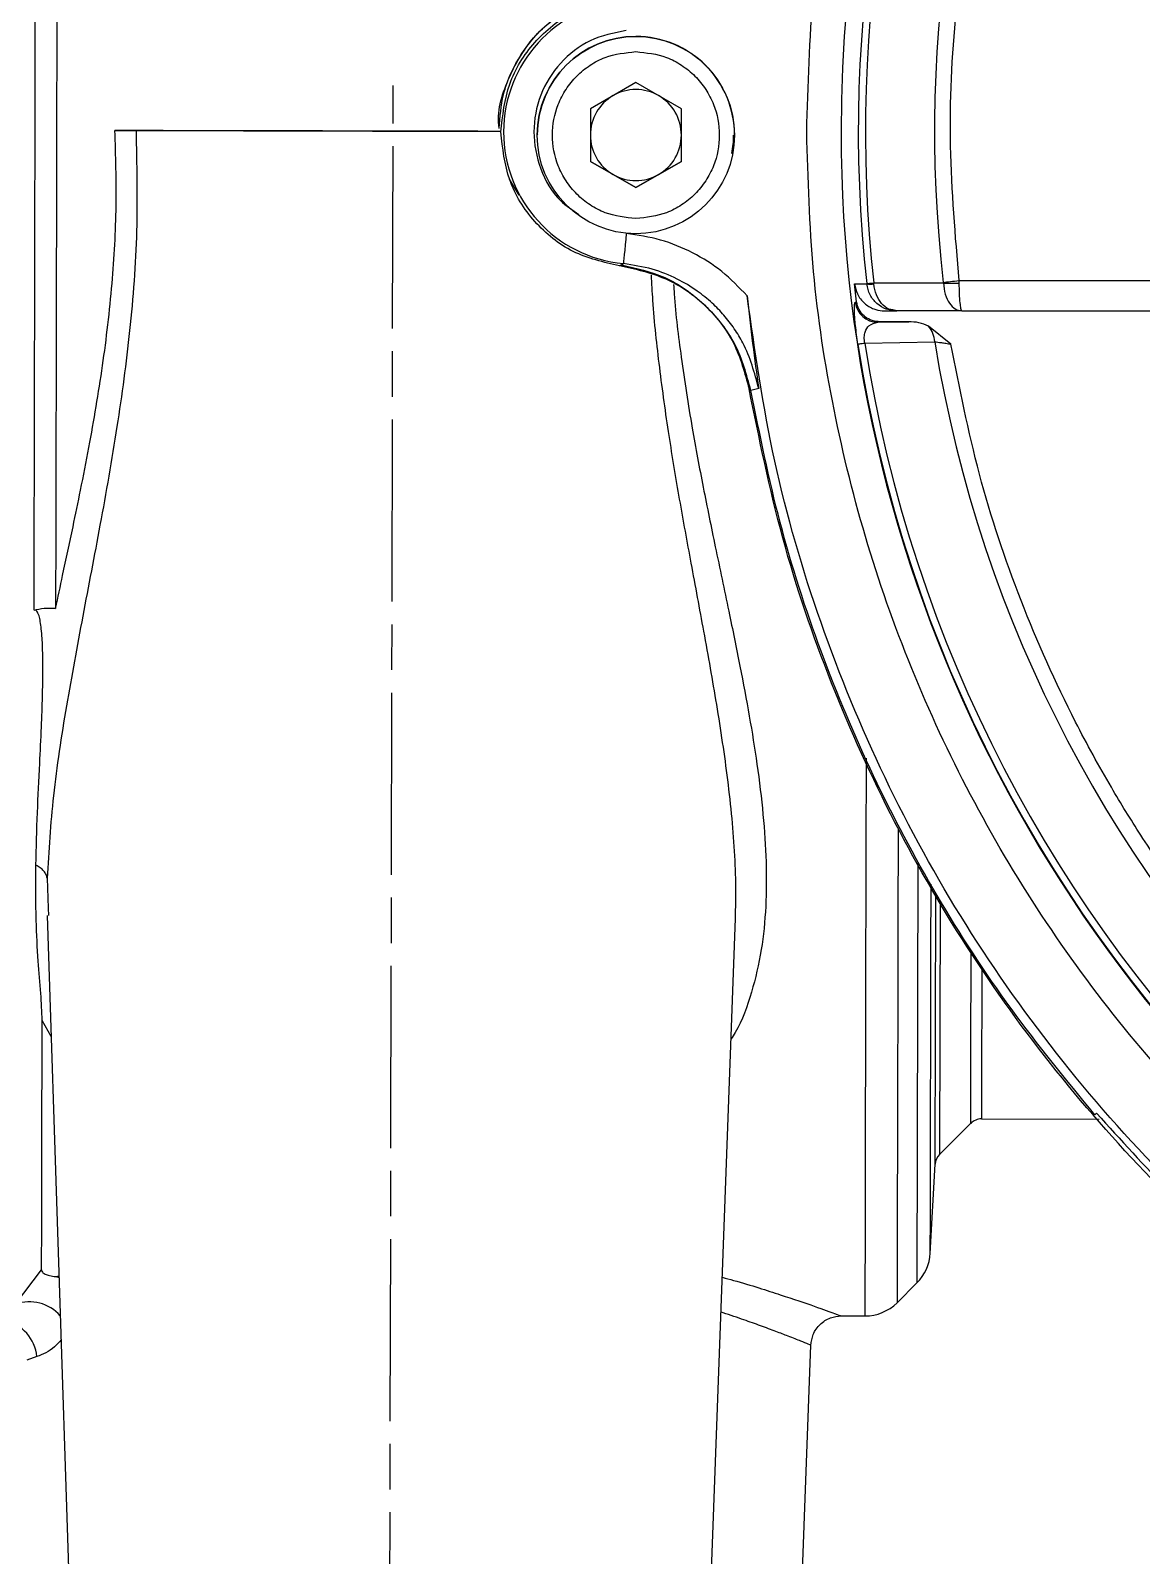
# Model space of a CAD drawing. Header units: millimetres. Extents: x 2379 to 4059, y 879 to 2067.
# Drawn here: x 2702.7 to 2775.9, y 1692 to 1792.5 of the extents above; entities that cross this region are included whole.
import ezdxf

# ---------------------------------------------------------------- set-up
doc = ezdxf.new("R2010")
doc.units = ezdxf.units.MM
doc.linetypes.add('AM_ISO08W050', pattern=[18, 12, -1.5, 3, -1.5])
doc.layers.add('AM_7', color=4, linetype='AM_ISO08W050', lineweight=25)

msp = doc.modelspace()

# ---------------------------------------------------------------- linework, layer by layer
at = {"color": 7, "linetype": 'Continuous', "lineweight": 25}
for p, q in [((2742.563, 1789.051), (2739.563, 1787.319)), ((2745.563, 1787.319), (2742.563, 1789.051)), ((2739.563, 1787.319), (2739.563, 1783.855)), ((2745.563, 1783.855), (2745.563, 1787.319)), ((2708.236, 1785.885), (2733.68, 1785.831)), ((2733.564, 1786.026), (2733.564, 1786.026)), ((2736.063, 1785.594), (2736.063, 1785.594)), ((2736.123, 1785.594), (2736.123, 1785.594)), ((2749.063, 1785.58), (2749.063, 1785.58)), ((2739.563, 1783.855), (2742.563, 1782.123)), ((2741.063, 1782.989), (2739.563, 1783.855)), ((2742.563, 1782.123), (2745.563, 1783.855)), ((2745.563, 1783.855), (2744.063, 1782.989)), ((2734.877, 1781.62), (2734.244, 1782.675)), ((2742.563, 1782.123), (2741.063, 1782.989)), ((2744.063, 1782.989), (2742.563, 1782.123)), ((2742.563, 1782.123), (2742.563, 1782.123)), ((2741.493, 1776.966), (2741.743, 1777.115)), ((2756.974, 1775.782), (2757.779, 1775.78)), ((2757.112, 1774.606), (2756.974, 1775.782)), ((2757.777, 1775.798), (2757.779, 1775.78)), ((2758.24, 1775.849), (2762.825, 1775.841)), ((2758.245, 1775.78), (2758.24, 1775.849)), ((2762.825, 1775.841), (2762.822, 1775.882)), ((2763.847, 1776.001), (2814.539, 1776.001)), ((2763.847, 1776.001), (2763.85, 1775.841)), ((2757.018, 1774.573), (2757.112, 1774.606)), ((2758.965, 1774.002), (2759.753, 1774.002)), ((2759.753, 1774.002), (2759.462, 1774.054)), ((2759.753, 1774.002), (2759.491, 1774.063)), ((2764.048, 1774.001), (2759.753, 1774.002)), ((2764.048, 1774.001), (2814.539, 1774.001)), ((2758.504, 1773.258), (2760.545, 1773.291)), ((2760.545, 1773.291), (2758.601, 1773.291)), ((2763.328, 1771.817), (2761.853, 1772.992)), ((2757.656, 1771.885), (2762.256, 1771.968)), ((2750.66, 1768.883), (2750.144, 1768.764)), ((2761.146, 1737.618), (2761.087, 1709.958)), ((2703.768, 1736.621), (2703.841, 1734.65)), ((2762.285, 1717.774), (2762.323, 1735.535)), ((2703.841, 1734.65), (2703.859, 1734.165)), ((2762.613, 1735.099), (2762.578, 1718.428)), ((2703.767, 1734.162), (2705.349, 1685.891)), ((2747.349, 1685.801), (2749.134, 1733.966)), ((2749.124, 1733.967), (2749.127, 1734.138)), ((2704.029, 1726.188), (2703.438, 1727.248)), ((2762.578, 1718.428), (2764.631, 1720.472)), ((2765.338, 1720.763), (2773.087, 1720.747)), ((2772.814, 1721.038), (2772.926, 1721.149)), ((2761.964, 1711.885), (2762.285, 1717.774)), ((2701.691, 1708.556), (2703.403, 1710.819)), ((2704.342, 1710.375), (2704.545, 1710.428)), ((2704.342, 1710.375), (2704.549, 1710.324)), ((2759.777, 1708.654), (2761.087, 1709.958)), ((2756.096, 1707.783), (2757.654, 1707.78)), ((2753.349, 1685.789), (2754.093, 1705.857)), ((2703.081, 1705.101), (2702.43, 1704.874))]:
    msp.add_line(p, q, dxfattribs=at)
at = {"color": 7, "linetype": 'Continuous', "lineweight": 25, "flags": 128}
for points in [[(2704.416, 1797.308), (2704.404, 1791.859), (2704.393, 1786.381), (2704.381, 1780.9), (2704.369, 1775.445), (2704.358, 1770.04), (2704.346, 1764.714), (2704.335, 1759.493), (2704.324, 1754.402)], [(2702.91, 1754.289), (2702.92, 1759.225), (2702.931, 1764.282), (2702.942, 1769.438), (2702.953, 1774.67), (2702.965, 1779.953), (2702.976, 1785.263), (2702.987, 1790.576), (2702.999, 1795.867)], [(2741.931, 1779.106), (2741.895, 1778.722), (2741.86, 1778.352), (2741.828, 1778.011), (2741.799, 1777.711), (2741.776, 1777.463), (2741.758, 1777.277), (2741.747, 1777.16), (2741.743, 1777.115)], [(2757.777, 1775.798), (2757.791, 1775.799), (2757.818, 1775.802), (2757.859, 1775.807), (2757.912, 1775.813), (2757.977, 1775.82), (2758.054, 1775.829), (2758.142, 1775.838), (2758.24, 1775.849)], [(2762.822, 1775.882), (2762.929, 1775.894), (2763.044, 1775.908), (2763.167, 1775.922), (2763.295, 1775.937), (2763.429, 1775.953), (2763.566, 1775.969), (2763.706, 1775.985), (2763.847, 1776.001)], [(2758.504, 1773.258), (2758.559, 1773.277), (2758.601, 1773.291)], [(2757.197, 1771.814), (2757.211, 1771.816), (2757.238, 1771.82), (2757.278, 1771.827), (2757.331, 1771.835), (2757.396, 1771.845), (2757.472, 1771.857), (2757.559, 1771.87), (2757.656, 1771.885)], [(2757.732, 1744.522), (2757.73, 1743.665), (2757.721, 1739.361), (2757.713, 1735.266), (2757.704, 1731.398), (2757.696, 1727.774), (2757.689, 1724.411), (2757.683, 1721.323), (2757.677, 1718.525), (2757.671, 1716.03), (2757.667, 1713.847), (2757.663, 1711.988), (2757.659, 1710.461), (2757.657, 1709.272), (2757.655, 1708.427), (2757.654, 1707.929), (2757.654, 1707.78)], [(2759.844, 1739.839), (2759.841, 1738.798), (2759.833, 1734.738), (2759.825, 1730.916), (2759.817, 1727.349), (2759.81, 1724.054), (2759.803, 1721.046), (2759.798, 1718.339), (2759.793, 1715.945), (2759.788, 1713.877), (2759.784, 1712.142), (2759.781, 1710.751), (2759.779, 1709.708), (2759.778, 1709.019), (2759.777, 1708.687), (2759.777, 1708.654)]]:
    msp.add_lwpolyline(points, dxfattribs=at)
at = {"color": 7, "linetype": 'Continuous', "lineweight": 25}
msp.add_circle((2742.563, 1785.587), 6.5, dxfattribs=at)
for centre, radius, start, end in [((2847.563, 1785.791), 91.48, 295.79271, 180), ((2847.563, 1785.791), 90.341, 353.64897, 186.35103), ((2847.563, 1785.791), 89.875, 353.64897, 186.35103), ((2847.563, 1785.791), 85.319, 353.33017, 186.66983), ((2742.563, 1785.792), 8.715, 95.40246, 264.59754), ((2742.563, 1785.587), 6.5, 90, 179.93876), ((2742.563, 1785.587), 6.5, 359.93876, 90), ((2742.563, 1785.587), 3, 60, 120), ((2742.563, 1785.587), 3, 120, 180), ((2742.563, 1785.587), 3, 0, 60), ((2742.563, 1785.587), 3, 180, 240), ((2742.563, 1785.587), 3, 300, 0), ((2847.563, 1785.791), 91.48, 180, 290.22656), ((2742.563, 1785.587), 3, 240, 300), ((2758.012, 1777.606), 1.84, 262.72784, 277.27081), ((2763.338, 1790.163), 14.332, 267.94958, 272.05017), ((2758.506, 1774.758), 1.5, 187.07071, 269.91276), ((2760.496, 1771.865), 1.764, 3.33536, 39.6988), ((2847.563, 1785.791), 91.441, 188.79238, 262.46584), ((2847.563, 1785.791), 90.976, 188.79238, 262.46584), ((2847.563, 1785.791), 86.42, 189.2043, 262.12076), ((2765.336, 1719.763), 1, 89.87803, 134.86738), ((2763.283, 1717.719), 1, 134.87751, 176.87751), ((2758.97, 1712.084), 3, 314.87751, 356.87751), ((2702.601, 1706.013), 2.7, 41.22775, 109.68883), ((2757.66, 1710.78), 3, 269.87751, 314.87751), ((2700.469, 1704.9), 2.62, 4.39901, 78.72064)]:
    msp.add_arc(centre, radius, start, end, dxfattribs=at)
msp.add_ellipse((2742.563, 1785.587), major_axis=(0.003, 6.44), ratio=0.9999906, start_param=4.5235268, end_param=4.7129235, dxfattribs=at)
for points in [[(2753.823, 1785.792), (2753.91, 1788.86), (2754.084, 1794.995), (2755.487, 1804.109), (2757.712, 1813.047), (2760.82, 1821.723), (2764.759, 1830.052), (2769.496, 1837.955), (2774.985, 1845.356), (2781.172, 1852.183), (2787.999, 1858.371), (2795.4, 1863.86), (2803.303, 1868.597), (2811.633, 1872.535), (2820.308, 1875.643), (2829.246, 1877.868), (2838.36, 1879.271), (2844.496, 1879.445), (2847.563, 1879.532)], [(2847.563, 1870.078), (2844.601, 1869.987), (2838.675, 1869.807), (2829.886, 1868.352), (2821.293, 1866.047), (2812.992, 1862.832), (2805.075, 1858.766), (2797.63, 1853.889), (2790.74, 1848.255), (2784.481, 1841.927), (2778.923, 1834.975), (2774.127, 1827.477), (2770.147, 1819.516), (2767.029, 1811.18), (2764.8, 1802.562), (2763.508, 1793.76), (2763.084, 1784.861), (2763.593, 1778.955), (2763.847, 1776.001)], [(2733.673, 1785.792), (2733.786, 1786.867), (2734.014, 1789.018), (2735.778, 1791.805), (2738.331, 1793.891), (2740.439, 1794.376), (2741.493, 1794.618)], [(2726.563, 1785.846), (2725.004, 1785.849), (2721.885, 1785.856), (2717.387, 1785.866), (2713.179, 1785.875), (2710.808, 1785.88), (2709.623, 1785.882)], [(2741.493, 1776.966), (2740.439, 1777.209), (2738.331, 1777.693), (2735.778, 1779.78), (2734.014, 1782.566), (2733.786, 1784.717), (2733.673, 1785.792)], [(2847.563, 1692.052), (2844.496, 1692.139), (2838.36, 1692.313), (2829.246, 1693.716), (2820.308, 1695.941), (2811.633, 1699.049), (2803.303, 1702.987), (2795.4, 1707.724), (2787.999, 1713.213), (2781.172, 1719.401), (2774.985, 1726.228), (2769.496, 1733.629), (2764.759, 1741.532), (2760.82, 1749.861), (2757.712, 1758.537), (2755.487, 1767.475), (2754.084, 1776.589), (2753.91, 1782.724), (2753.823, 1785.792)], [(2836.774, 1688.118), (2833.122, 1688.642), (2825.819, 1689.691), (2815.176, 1692.81), (2804.933, 1697.018), (2795.232, 1702.373), (2786.193, 1708.778), (2777.931, 1716.159), (2770.55, 1724.422), (2764.145, 1733.461), (2758.79, 1743.161), (2754.582, 1753.404), (2751.462, 1764.048), (2750.414, 1771.351), (2749.89, 1775.003)], [(2830.231, 1688.321), (2826.937, 1689.007), (2820.349, 1690.38), (2810.796, 1693.701), (2801.613, 1697.905), (2792.91, 1703.04), (2784.773, 1709.03), (2777.289, 1715.817), (2770.533, 1723.331), (2764.579, 1731.493), (2759.48, 1740.218), (2755.316, 1749.419), (2752.036, 1758.985), (2750.691, 1765.58), (2750.019, 1768.877)], [(2772.814, 1721.038), (2770.927, 1723.335), (2767.153, 1727.928), (2762.308, 1735.428), (2758.107, 1743.299), (2754.66, 1751.528), (2751.907, 1760.023), (2750.732, 1765.85), (2750.144, 1768.764)], [(2772.926, 1721.149), (2774.502, 1719.394), (2777.655, 1715.883), (2781.165, 1712.731), (2782.921, 1711.154)]]:
    msp.add_open_spline(points, degree=3, dxfattribs=at)
for points, knots in [([(2733.565, 1786.026), (2733.565, 1786.03), (2733.372, 1787.094), (2734.056, 1789.304), (2735.659, 1792.102), (2738.284, 1794.212), (2740.406, 1794.704), (2741.466, 1794.949)], [0, 0, 0, 0, 0.0007305, 0.2505479, 0.5003652, 0.7501826, 1, 1, 1, 1]), ([(2733.564, 1786.036), (2733.618, 1786.782), (2733.709, 1788.036), (2734.446, 1790.088), (2735.83, 1792.239), (2738.311, 1794.23), (2740.437, 1794.715), (2741.466, 1794.95)], [0, 0, 0, 0, 0.1721657, 0.2895759, 0.5005369, 0.7581236, 1, 1, 1, 1]), ([(2741.931, 1792.478), (2741.117, 1792.311), (2739.489, 1791.979), (2737.483, 1790.404), (2736.157, 1788.275), (2735.69, 1785.786), (2736.17, 1783.333), (2737.269, 1781.381), (2738.384, 1780.637), (2738.81, 1780.354)], [0, 0, 0, 0, 0.1511127, 0.3022254, 0.453338, 0.6044507, 0.7555634, 0.9066761, 1, 1, 1, 1]), ([(2742.563, 1780.087), (2741.871, 1780.16), (2740.807, 1780.273), (2739.526, 1780.959), (2738.646, 1781.669), (2737.932, 1782.55), (2737.267, 1783.83), (2736.93, 1785.587), (2737.267, 1787.343), (2737.932, 1788.623), (2738.646, 1789.505), (2739.526, 1790.214), (2740.807, 1790.9), (2741.871, 1791.013), (2742.563, 1791.087)], [0, 0, 0, 0, 0.1197284, 0.1841803, 0.25, 0.3158197, 0.3802716, 0.5, 0.6197284, 0.6841803, 0.75, 0.8158197, 0.8802716, 1, 1, 1, 1]), ([(2742.563, 1791.087), (2743.255, 1791.013), (2744.319, 1790.9), (2745.6, 1790.214), (2746.48, 1789.505), (2747.194, 1788.623), (2747.859, 1787.343), (2748.196, 1785.587), (2747.859, 1783.83), (2747.194, 1782.55), (2746.48, 1781.669), (2745.6, 1780.959), (2744.319, 1780.273), (2743.255, 1780.16), (2742.563, 1780.087)], [0, 0, 0, 0, 0.1197284, 0.1841803, 0.25, 0.3158197, 0.3802716, 0.5, 0.6197284, 0.6841803, 0.75, 0.8158197, 0.8802716, 1, 1, 1, 1]), ([(2709.623, 1785.882), (2709.672, 1783.674), (2709.769, 1779.259), (2709.262, 1772.726), (2708.394, 1766.251), (2707.28, 1759.971), (2706.095, 1753.836), (2704.998, 1747.883), (2704.096, 1742.086), (2703.876, 1738.417), (2703.768, 1736.621)], [0, 0, 0, 0, 0.1250292, 0.2499672, 0.3728497, 0.5015606, 0.6239941, 0.7479003, 0.8765979, 1, 1, 1, 1]), ([(2704.324, 1754.402), (2704.479, 1755.126), (2704.859, 1756.899), (2705.415, 1759.498), (2705.999, 1762.311), (2706.515, 1764.949), (2707.004, 1767.684), (2707.569, 1771.269), (2708.087, 1775.678), (2708.385, 1780.866), (2708.285, 1784.235), (2708.236, 1785.885)], [0, 0, 0, 0, 0.0735541, 0.1803514, 0.2595907, 0.3508784, 0.4369274, 0.5223462, 0.6912899, 0.8487585, 1, 1, 1, 1]), ([(2709.622, 1785.882), (2709.449, 1785.883), (2709.162, 1785.883), (2708.671, 1785.884), (2708.381, 1785.885), (2708.236, 1785.885)], [0, 0, 0, 0, 0.4297583, 0.7147964, 1, 1, 1, 1]), ([(2733.68, 1785.831), (2732.863, 1785.833), (2730.562, 1785.837), (2728.131, 1785.843), (2726.563, 1785.846)], [0, 0, 0, 0, 0.35526271, 1, 1, 1, 1]), ([(2749.89, 1775.003), (2749.356, 1775.555), (2748.291, 1776.657), (2746.334, 1777.876), (2744.206, 1778.763), (2742.691, 1778.992), (2741.931, 1779.106)], [0, 0, 0, 0, 0.250755, 0.4999887, 0.7492331, 1, 1, 1, 1]), ([(2750.144, 1768.764), (2749.863, 1769.796), (2749.301, 1771.858), (2747.283, 1774.402), (2744.633, 1776.284), (2742.54, 1776.739), (2741.493, 1776.966)], [0, 0, 0, 0, 0.2500466, 0.4994486, 0.7493959, 1, 1, 1, 1]), ([(2741.609, 1777.035), (2742.587, 1776.816), (2744.604, 1776.364), (2747.179, 1774.505), (2749.186, 1771.965), (2749.741, 1769.906), (2750.019, 1768.877)], [0, 0, 0, 0, 0.2386895, 0.4924596, 0.7462298, 1, 1, 1, 1]), ([(2750.66, 1768.883), (2750.385, 1769.917), (2750.015, 1771.31), (2749.06, 1772.845), (2748.382, 1773.725), (2747.566, 1774.564), (2746.548, 1775.39), (2745.237, 1776.172), (2743.607, 1776.834), (2742.384, 1777.019), (2741.743, 1777.115)], [0, 0, 0, 0, 0.2442896, 0.329036, 0.4144898, 0.500125, 0.5979924, 0.7157703, 0.8510724, 1, 1, 1, 1]), ([(2749.127, 1734.138), (2749.143, 1734.668), (2749.182, 1735.962), (2749.099, 1738.103), (2748.916, 1740.558), (2748.548, 1743.86), (2747.933, 1747.953), (2747.081, 1752.73), (2746.233, 1757.249), (2745.446, 1761.553), (2744.724, 1765.85), (2744.118, 1770.223), (2743.726, 1773.762), (2743.618, 1775.807), (2743.589, 1776.361)], [0, 0, 0, 0, 0.0433409, 0.1057315, 0.1690542, 0.2334738, 0.3560005, 0.4712292, 0.5764178, 0.6730238, 0.7674205, 0.8671142, 0.9640265, 1, 1, 1, 1]), ([(2745.048, 1775.745), (2745.061, 1775.538), (2745.161, 1773.924), (2745.562, 1770.753), (2746.213, 1766.499), (2747, 1762.34), (2747.824, 1758.31), (2748.657, 1754.379), (2749.418, 1750.666), (2750.05, 1747.307), (2750.577, 1744.044), (2750.968, 1740.835), (2751.177, 1737.706), (2751.159, 1734.729), (2750.881, 1731.848), (2750.22, 1729.068), (2749.531, 1727.117), (2748.928, 1726.172), (2748.84, 1726.035)], [0, 0, 0, 0, 0.0106831, 0.0830391, 0.1654713, 0.2356481, 0.3074556, 0.3870321, 0.4564613, 0.5207151, 0.5842217, 0.6523923, 0.7186099, 0.7834568, 0.8491663, 0.917494, 0.9880997, 1, 1, 1, 1]), ([(2756.974, 1775.782), (2757.024, 1775.554), (2757.126, 1775.076), (2757.593, 1774.484), (2758.183, 1774.123), (2758.663, 1774.01), (2758.907, 1774.003), (2758.965, 1774.002)], [0, 0, 0, 0, 0.2384851, 0.4994878, 0.7493253, 0.9396747, 1, 1, 1, 1]), ([(2759.462, 1774.054), (2759.327, 1774.071), (2758.956, 1774.116), (2758.424, 1774.467), (2757.943, 1775.042), (2757.834, 1775.533), (2757.779, 1775.78)], [0, 0, 0, 0, 0.1562506, 0.4311733, 0.712703, 1, 1, 1, 1]), ([(2759.491, 1774.063), (2759.402, 1774.078), (2759.132, 1774.123), (2758.738, 1774.468), (2758.37, 1775.042), (2758.287, 1775.533), (2758.245, 1775.78)], [0, 0, 0, 0, 0.13857897, 0.41925966, 0.7066858, 1, 1, 1, 1]), ([(2762.825, 1775.841), (2762.855, 1775.587), (2762.915, 1775.084), (2763.211, 1774.482), (2763.602, 1774.078), (2763.9, 1774.027), (2764.048, 1774.001)], [0, 0, 0, 0, 0.2577147, 0.5100976, 0.7565093, 1, 1, 1, 1]), ([(2763.85, 1775.841), (2763.855, 1775.603), (2763.864, 1775.111), (2763.907, 1774.532), (2763.958, 1774.198), (2764.005, 1774.031), (2764.033, 1774.012), (2764.048, 1774.001)], [0, 0, 0, 0, 0.24183895, 0.49912391, 0.70899919, 0.84445044, 1, 1, 1, 1]), ([(2749.89, 1775.003), (2750.01, 1773.935), (2750.251, 1771.788), (2750.523, 1769.855), (2750.66, 1768.883)], [0, 0, 0, 0, 0.4975573, 1, 1, 1, 1]), ([(2757.197, 1771.814), (2757.166, 1772.024), (2757.102, 1772.457), (2757.035, 1773.039), (2756.989, 1773.543), (2756.959, 1774.048), (2756.96, 1774.474), (2756.998, 1774.539), (2757.018, 1774.573)], [0, 0, 0, 0, 0.12078624, 0.24907603, 0.37313457, 0.50137525, 0.74046612, 1, 1, 1, 1]), ([(2758.601, 1773.291), (2758.493, 1773.298), (2758.286, 1773.312), (2757.94, 1773.427), (2757.569, 1773.664), (2757.234, 1774.077), (2757.152, 1774.432), (2757.112, 1774.606)], [0, 0, 0, 0, 0.150225, 0.2871088, 0.5005337, 0.7538342, 1, 1, 1, 1]), ([(2757.656, 1771.885), (2757.644, 1771.952), (2757.618, 1772.086), (2757.614, 1772.28), (2757.631, 1772.454), (2757.706, 1772.769), (2757.987, 1773.156), (2758.302, 1773.218), (2758.504, 1773.258)], [0, 0, 0, 0, 0.0574109, 0.1145191, 0.1752599, 0.2413213, 0.5124894, 1, 1, 1, 1]), ([(2761.853, 1772.992), (2761.643, 1773.081), (2761.225, 1773.258), (2760.771, 1773.28), (2760.545, 1773.291)], [0, 0, 0, 0, 0.5015357, 1, 1, 1, 1]), ([(2762.256, 1771.968), (2762.397, 1771.95), (2762.622, 1771.921), (2762.999, 1771.867), (2763.215, 1771.834), (2763.328, 1771.817)], [0, 0, 0, 0, 0.4463965, 0.7099365, 1, 1, 1, 1]), ([(2835.589, 1701.248), (2833.21, 1701.638), (2830.518, 1702.08), (2827.558, 1702.779), (2826.639, 1703.005), (2825.722, 1703.243), (2824.808, 1703.49), (2823.896, 1703.748), (2823.258, 1703.936), (2822.653, 1704.118), (2821.604, 1704.44), (2820.022, 1704.959), (2818.241, 1705.591), (2816.695, 1706.173), (2815.452, 1706.669), (2814.421, 1707.097), (2813.63, 1707.435), (2812.842, 1707.781), (2812.057, 1708.135), (2811.276, 1708.497), (2810.731, 1708.756), (2810.212, 1709.006), (2809.147, 1709.527), (2807.448, 1710.4), (2805.438, 1711.508), (2803.243, 1712.79), (2801.009, 1714.19), (2798.938, 1715.592), (2797.695, 1716.477), (2796.633, 1717.252), (2795.469, 1718.127), (2793.946, 1719.328), (2792.679, 1720.373), (2791.667, 1721.24), (2790.897, 1721.914), (2790.137, 1722.597), (2789.384, 1723.289), (2788.64, 1723.991), (2788.126, 1724.486), (2787.673, 1724.93), (2786.205, 1726.379), (2783.835, 1728.893), (2780.846, 1732.443), (2778.241, 1735.875), (2775.92, 1739.277), (2773.663, 1742.943), (2770.877, 1748.023), (2767.823, 1754.867), (2765.021, 1763.203), (2763.892, 1768.946), (2763.328, 1771.817)], [0, 0, 0, 0, 0.0669054, 0.0756699, 0.0844343, 0.0931986, 0.1019628, 0.110727, 0.119491, 0.1204246, 0.1282783, 0.1499631, 0.1666235, 0.1807533, 0.1958166, 0.2037808, 0.2117449, 0.219709, 0.2276731, 0.2356371, 0.2436011, 0.2444503, 0.2516161, 0.2765316, 0.2974645, 0.315335, 0.3470796, 0.3706379, 0.3847586, 0.3894352, 0.4071383, 0.4252052, 0.4432721, 0.4527358, 0.4621996, 0.4716633, 0.481127, 0.4905907, 0.5000544, 0.5009281, 0.5082098, 0.5573213, 0.596775, 0.6369947, 0.6768853, 0.7110643, 0.7564848, 0.8376565, 0.9188283, 1, 1, 1, 1]), ([(2702.91, 1754.289), (2703.116, 1754.338), (2703.413, 1754.409), (2703.826, 1754.423), (2704.082, 1754.42), (2704.229, 1754.409), (2704.324, 1754.402)], [0, 0, 0, 0, 0.49956977, 0.71942871, 0.81679521, 1, 1, 1, 1]), ([(2703.024, 1737.492), (2703.054, 1738.635), (2703.111, 1740.798), (2703.266, 1743.874), (2703.387, 1746.447), (2703.462, 1748.479), (2703.494, 1750.238), (2703.48, 1751.723), (2703.417, 1752.822), (2703.327, 1753.507), (2703.252, 1753.858), (2703.172, 1754.087), (2703.097, 1754.221), (2703.022, 1754.285), (2702.958, 1754.3), (2702.926, 1754.293), (2702.91, 1754.289)], [0, 0, 0, 0, 0.213401, 0.4039718, 0.5420183, 0.6577816, 0.7501722, 0.8401378, 0.9096308, 0.9385991, 0.9617469, 0.9747371, 0.9850297, 0.9931081, 0.9966201, 1, 1, 1, 1]), ([(2703.438, 1727.248), (2703.414, 1727.838), (2703.362, 1729.123), (2703.161, 1731.265), (2703.009, 1734.031), (2703.019, 1736.259), (2703.024, 1737.492)], [0, 0, 0, 0, 0.1881741, 0.4099933, 0.6735642, 1, 1, 1, 1]), ([(2703.768, 1736.621), (2703.749, 1736.702), (2703.711, 1736.867), (2703.552, 1737.101), (2703.327, 1737.318), (2703.125, 1737.434), (2703.024, 1737.492)], [0, 0, 0, 0, 0.2445592, 0.4961213, 0.7496829, 1, 1, 1, 1]), ([(2761.966, 1711.921), (2761.966, 1711.994), (2761.966, 1712.138), (2761.968, 1713.251), (2761.972, 1714.876), (2761.976, 1716.746), (2761.98, 1718.604), (2761.983, 1720.296), (2761.987, 1722.076), (2761.991, 1723.915), (2761.995, 1725.789), (2762, 1728.1), (2762.006, 1731.211), (2762.012, 1734.051), (2762.016, 1735.928), (2762.017, 1736.239)], [0, 0, 0, 0, 0.1222345, 0.2380493, 0.3474439, 0.4504178, 0.5155096, 0.5777461, 0.6371272, 0.6936527, 0.7473227, 0.7981371, 0.8808814, 0.9802767, 1, 1, 1, 1]), ([(2764.631, 1720.472), (2764.631, 1720.6), (2764.631, 1720.856), (2764.636, 1722.869), (2764.643, 1726.146), (2764.649, 1729.16), (2764.654, 1731.361), (2764.655, 1731.701)], [0, 0, 0, 0, 0.2390865, 0.4781731, 0.7172596, 0.9563461, 1, 1, 1, 1]), ([(2765.36, 1730.712), (2765.356, 1729.249), (2765.35, 1726.243), (2765.344, 1723.181), (2765.339, 1721.138), (2765.339, 1720.888), (2765.338, 1720.763)], [0, 0, 0, 0, 0.2400983, 0.4933988, 0.7466994, 1, 1, 1, 1]), ([(2703.403, 1710.819), (2703.405, 1711.693), (2703.408, 1713.44), (2703.417, 1717.22), (2703.426, 1721.732), (2703.434, 1725.409), (2703.438, 1727.248)], [0, 0, 0, 0, 0.2500001, 0.5000002, 0.7500001, 1, 1, 1, 1]), ([(2703.403, 1710.819), (2703.412, 1710.767), (2703.429, 1710.668), (2703.605, 1710.537), (2703.903, 1710.431), (2704.196, 1710.394), (2704.342, 1710.375)], [0, 0, 0, 0, 0.2820139, 0.5300816, 0.7657386, 1, 1, 1, 1]), ([(2748.258, 1710.331), (2748.509, 1710.262), (2749.991, 1709.854), (2752.186, 1709.152), (2754.44, 1708.387), (2755.836, 1707.879), (2756.01, 1707.815), (2756.096, 1707.783)], [0, 0, 0, 0, 0.049705, 0.2944723, 0.5353967, 0.7700573, 1, 1, 1, 1]), ([(2754.093, 1705.857), (2754.093, 1705.857), (2754.177, 1705.823), (2753.942, 1705.919), (2753.489, 1706.101), (2752.72, 1706.405), (2751.802, 1706.756), (2750.828, 1707.118), (2749.658, 1707.534), (2748.771, 1707.841), (2748.22, 1708.018), (2748.173, 1708.033)], [0, 0, 0, 0, 0.0000281, 0.1640831, 0.3278113, 0.494113, 0.6143004, 0.7411482, 0.8580061, 0.9880442, 1, 1, 1, 1]), ([(2754.092, 1705.841), (2754.126, 1706.089), (2754.177, 1706.47), (2754.434, 1706.925), (2754.696, 1707.236), (2755.017, 1707.485), (2755.481, 1707.724), (2755.864, 1707.76), (2756.113, 1707.783)], [0, 0, 0, 0, 0.2397074, 0.3685253, 0.5000082, 0.6314899, 0.7603044, 1, 1, 1, 1]), ([(2704.684, 1706.206), (2704.542, 1706.045), (2704.031, 1705.459), (2703.48, 1705.252), (2703.081, 1705.101)], [0, 0, 0, 0, 0.2757141, 1, 1, 1, 1])]:
    msp.add_open_spline(points, degree=3, knots=knots, dxfattribs=at)
at = {"layer": 'AM_7'}
msp.add_line((2726.343, 1682.846), (2726.57, 1788.846), dxfattribs=at)

doc.saveas('drawing.dxf')
